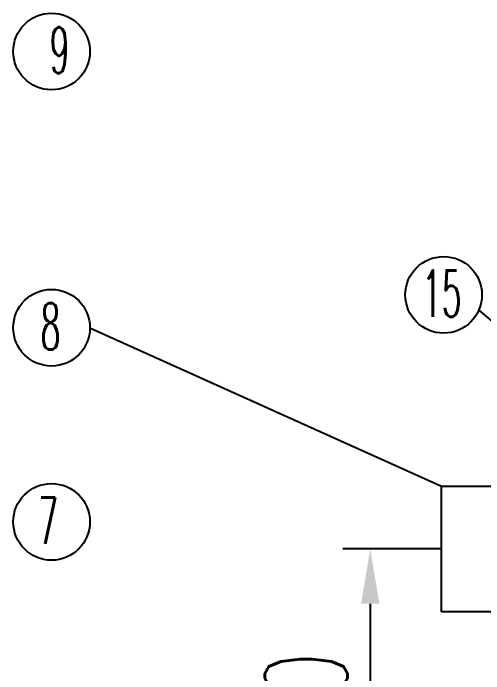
# Model space of a CAD drawing. Extents: x 4438 to 384502, y -178203 to -21188.
# Drawn here: x 374828.5 to 375085.5, y -176182.1 to -175820.8 of the extents above; entities that cross this region are included whole.
import ezdxf

# ---------------------------------------------------------------- set-up
doc = ezdxf.new("R2010")
doc.units = 0
doc.header["$LTSCALE"] = 8
doc.header["$MEASUREMENT"] = 0
doc.layers.get('0').update_dxf_attribs({"linetype": 'CONTINUOUS'})
doc.layers.get('DEFPOINTS').update_dxf_attribs({"linetype": 'CONTINUOUS'})
doc.layers.add('PL', color=5, linetype='CONTINUOUS')
doc.styles.add('DFT', font='simplex', dxfattribs={"width": 0.67, "bigfont": 'dft'})
doc.styles.get("Standard").update_dxf_attribs({"font": 'txt.shx', "width": 0.5, "bigfont": 'intecad.shx'})
doc.dimstyles.new('INTE$0', dxfattribs={"dimscale": 5, "dimtxt": 4, "dimasz": 3, "dimexe": 3, "dimexo": 0, "dimgap": 1, "dimtad": 1, "dimdec": 3, "dimdsep": 46, "dimtxsty": 'DFT', "dimcen": 0, "dimclrd": 3, "dimclre": 3, "dimclrt": 6, "dimadec": 0, "dimazin": 0, "dimtfac": 1, "dimtdec": 3, "dimtix": 1, "dimtmove": 1, "dimatfit": 0, "dimfxl": 1, "dimtolj": 1, "dimtzin": 0, "dimarcsym": 0})

# ---------------------------------------------------------------- blocks, each defined once
blk = doc.blocks.new('*D1')
at = {"color": 3, "lineweight": -2, "transparency": 16777216}
for p, q in [((375062.4, -176113.8), (375008.5, -176113.8)), ((375023.5, -176143.8), (375023.5, -176274.24)), ((375062.4, -176304.24), (375008.5, -176304.24))]:
    blk.add_line(p, q, dxfattribs=at)
at = {"color": 3, "transparency": 16777216}
for points in [[(375018.5, -176143.8), (375028.5, -176143.8), (375023.5, -176113.8)], [(375018.5, -176274.24), (375028.5, -176274.24), (375023.5, -176304.24)]]:
    blk.add_solid(points, dxfattribs=at)
at = {"layer": 'DEFPOINTS', "color": 0, "transparency": 16777216}
for p in [(375062.4, -176113.8), (375023.5, -176304.24), (375062.4, -176304.24)]:
    blk.add_point(p, dxfattribs=at)
at = {"color": 6, "transparency": 16777216, "insert": (374988.5, -176209.02), "char_height": 45, "attachment_point": 5, "rotation": 90, "style": 'DFT'}
blk.add_mtext('\\A1;550', dxfattribs=at)

msp = doc.modelspace()

# ---------------------------------------------------------------- linework, layer by layer
at = {"color": 1}
for p, q in [((375082.82, -175983.181), (375135.736, -176028.975)), ((374870.365, -175992.821), (375062.397, -176079.456))]:
    msp.add_line(p, q, dxfattribs=at)
for centre in [(374849.421, -175841.772), (375063.599, -175974.861), (374849.421, -175992.821), (374849.421, -176099.006)]:
    msp.add_circle(centre, 20.944, dxfattribs=at)
at = {"layer": 'PL', "color": 7, "ltscale": 0.5}
for p, q in [((375062.397, -176148.15), (375062.397, -176079.456)), ((375062.397, -176148.15), (375062.397, -176079.456)), ((375062.397, -176079.456), (375108.726, -176079.456)), ((375147.964, -176148.15), (375062.397, -176148.15)), ((375151.49, -176148.15), (375062.397, -176148.15))]:
    msp.add_line(p, q, dxfattribs=at)

# ---------------------------------------------------------------- texts
at = {"color": 3, "linetype": 'Continuous', "width": 20.24686, "attachment_point": 3, "line_spacing_factor": 0.9}
for s, insert, char_height in [('9', (374859.243, -175828.391), 25.309), ('15', (375073.422, -175961.479), 25.3086), ('8', (374854.321, -175979.439), 25.309), ('7', (374852.948, -176085.624), 25.309)]:
    msp.add_mtext(s, dxfattribs=dict(at, insert=insert, char_height=char_height))

# ---------------------------------------------------------------- dimensions: what is measured, and where the dimension line sits
at = {"color": 1}
dim = msp.add_linear_dim(base=(375023.504, -176304.241), p1=(375062.397, -176113.803), p2=(375062.397, -176304.241), angle=90, text='550', dimstyle='INTE$0', override={"dimtxt": 9, "dimasz": 6, "dimgap": 2.5, "dimdec": 2, "dimtdec": 2}, dxfattribs=at)
dim.commit()
dim.dimension.update_dxf_attribs({"geometry": '*D1', "text_midpoint": (374988.504, -176209.022)})

doc.saveas('drawing.dxf')
